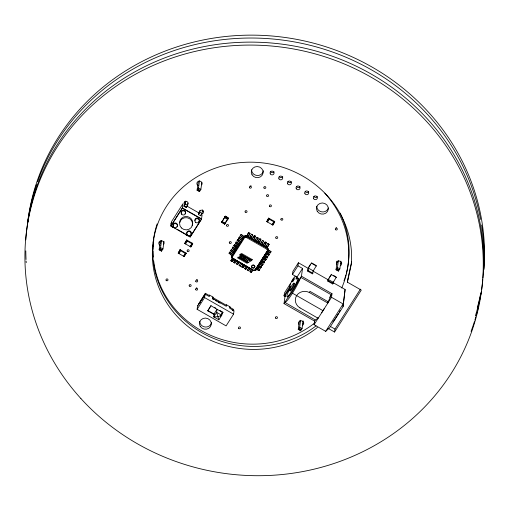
<?xml version="1.0" encoding="UTF-8"?>
<svg xmlns="http://www.w3.org/2000/svg" width="510" height="510" viewBox="0 0 510 510"><rect width="100%" height="100%" fill="white"/><g stroke="black" fill="none" stroke-linecap="round" stroke-linejoin="round"><path stroke-width="0.76" d="M317.972 317.736A17.136 2.365 -60.2 0 1 315.537 319.942L314.568 321.077L314.071 324.691L325.686 331.341L329.632 327.79L343.026 306.746L345.104 289.489L333.604 282.91M345.104 289.489L343.026 306.746M327.822 281.157L328.402 279.104L327.822 281.157L332.73 283.968L333.317 281.909M307.651 271.116L308.423 267.667L307.651 271.116L312.56 273.927L313.338 270.478M161.511 240.663L160.561 247.579L160.816 249.352L160.35 250.078L159.145 249.811L160.197 242.123L161.262 240.452M164.01 241.268L162.958 248.95L161.542 251.181L159.145 249.811L160.561 247.579L162.958 248.95L161.6 249.798L161.134 250.531L161.542 251.181M170.952 226.019L171.551 221.652L182.911 203.802L182.312 208.176L170.952 226.019L190.147 237.01L201.507 219.16L202.107 214.793M171.558 223.405L171.156 226.325L173.394 227.607M187.941 203.031L187.642 205.224L186.201 207.487L183.957 206.206L184.888 204.446L185.315 201.329M178.2 253.145L180.081 249.651L186.131 253.113L184.25 256.606L178.2 253.145L180.259 249.836L178.398 253.177L178.953 253.578L180.757 250.69L180.189 250.365M178.398 253.177L178.468 252.648L179.035 252.973M183.957 206.206L185.404 203.936L185.806 201.016M180.081 249.651L179.992 250.333L186.042 253.795M186.201 207.487L187.125 205.728M184.792 243.512L186.679 240.019L192.729 243.48L192.633 244.162L190.842 246.974L184.792 243.512L186.679 240.019M187.438 240.452L186.858 240.204L184.996 243.544L185.551 243.946L187.342 241.134M185.933 253.081L185.863 253.61L185.296 253.285L183.492 256.173L184.072 256.422L186.131 253.113M190.147 237.01L201.539 218.905L182.344 207.914L170.984 225.764L175.784 228.512M199.442 181.069L198.492 187.986L198.747 189.758L198.282 190.485L197.077 190.217L198.129 182.529L199.193 180.859M190.842 246.974L190.938 246.292M191.881 243.729L190.09 246.547L190.663 246.795L192.729 243.48M191.97 243.047L192.455 243.978M201.839 182.44L200.889 189.363L199.474 191.588L197.077 190.217L198.492 187.986L200.889 189.363L199.531 190.204L199.066 190.938L199.474 191.588M202.54 209.808L202.043 213.46L200.596 215.73L198.358 214.449L199.499 211.127M198.358 214.449L199.799 212.179L200.003 210.719M200.596 215.73L201.526 213.964M212.708 297.496L226.319 305.28L226.536 304.827L229.978 306.797L229.768 308.301L234.033 310.743L233.561 314.166L226.096 325.89L197.115 309.309L197.587 305.885L205.052 294.155L209.329 296.603L209.534 295.099L212.931 297.037L212.523 298.86L213.881 299.644M197.115 309.309L204.58 297.579L205.052 294.155M203.528 297.279L205.192 294.665L205.377 293.295L209.317 295.551L209.534 295.099M214.391 314.651L207.761 310.858L211.038 305.433M221.678 222.43L225.35 216.125L228.372 217.853L228.282 218.535L224.7 224.164L221.678 222.43L225.35 216.125M222.22 221.047L221.799 222.181L224.821 223.909L225.159 223.38L222.13 221.652L225.159 223.38M212.523 298.86L212.931 297.037M224.904 216.826L225.229 216.374L225.152 216.903L228.18 218.637C227.517 220.824 221.015 214.257 227.842 219.166M224.7 224.164L224.795 223.476M224.821 223.909L224.897 223.38M227.919 218.631L225.624 222.175M231.1 254.643C234.581 258.691 225.535 249.798 230.781 254.311M229.71 252.08L232.738 254.624L231.648 253.215L229.71 252.08L228.939 253.4M222.181 312.165L221.754 315.263L218.86 319.808L213.735 316.869L214.155 313.777L217.05 309.232L216.629 312.324L218.86 319.808M232.86 252.705L233.593 253.272L230.565 250.729L232.503 251.87L232.796 252.654M231.317 249.549L234.345 252.093L233.255 250.684L231.317 249.549L230.545 250.869M220.498 316.417L222.972 312.26L221.761 314.16M234.472 250.174L235.206 250.741L232.177 248.204L234.115 249.339L234.351 250.078M233.223 259.839L232.197 261.445C229.481 261.968 232.292 257.767 232.165 259.08M264.722 246.183L267.45 247.752L268.26 249.728L255.363 270.102L253.738 270.466L231.967 258.009L231.553 256.479L232.114 255.695M232.93 247.018L235.958 249.562L234.868 248.153L232.93 247.018L232.158 248.338M231.967 258.009L231.572 256.339M236.015 247.599L236.812 248.217L233.784 245.673L235.888 246.98M232.197 261.445L233.229 259.717M232.694 258.423L232.286 259.067M234.543 244.488L237.564 247.031L236.474 245.622L234.543 244.488L233.771 245.807M226.536 304.827L226.332 306.331L212.721 298.548M237.628 245.068L238.425 245.686L235.397 243.142L237.43 244.366M233.274 259.8L233.268 260.157L233.586 259.641M233.44 259.813L233.293 259.622M236.149 241.957L239.177 244.5L238.087 243.098L236.149 241.957L235.378 243.276M233.982 259.016L233.554 259.794M233.644 262.274L234.919 263.007L233.644 262.274C236.869 256.498 233.669 263.587 234.721 260.616M239.107 241.918C242.32 246.164 234.938 237.889 238.151 241.268M237.762 239.432L240.784 241.969L239.694 240.567L237.762 239.432L236.991 240.752M240.65 239.305L241.644 240.624L238.616 238.081L239.757 238.737M235.996 261.356L235.983 261.713L236.704 260.572L234.919 263.007M239.368 236.901L242.397 239.445L241.306 238.036L239.368 236.901L238.597 238.221M238.699 262.911L237.641 264.562L236.366 263.836L238.151 261.401M241.938 236.532L243.251 238.094L240.229 235.556L241.37 236.206M240.981 234.37L244.009 236.914L242.919 235.505L240.981 234.37L240.21 235.69M237.641 264.562L238.674 262.835M238.718 262.911L238.705 263.268L239.031 262.752M239.407 262.267L238.98 262.822M239.088 265.391L240.363 266.118L239.088 265.391L240.873 262.962L240.089 263.823M243.079 267.673L244.87 265.245L243.079 267.673L241.81 266.947L243.149 265.213M267.45 247.752L267.827 248.332L246.056 235.875L246.279 235.633L244.653 235.996L231.553 256.479M246.802 236.155L247.656 234.453L247.286 235.384M243.576 264.652L243.168 265.296M248.077 236.882L248.472 236.264M247.72 234.339C247.911 231.31 251.653 233.452 248.995 235.065M244.532 268.502L245.801 269.235L244.532 268.502L246.317 266.073L245.527 266.934M251.462 234.186L252.711 235.053L251.462 234.186L249.505 237.851L249.919 237.093M247.567 266.94L247.159 267.584M249.619 268.961L250.308 268.362L248.523 270.791L247.248 270.064L248.593 268.324M252.246 239.266L253.1 237.571L252.73 238.495M248.523 270.791L249.556 269.063M249.02 267.769L248.606 268.413M253.521 240L253.916 239.375M254.184 235.748C250.161 240.809 257.85 231.4 254.433 238.183M249.97 271.62L251.245 272.346L249.97 271.62L251.226 269.611L251.213 269.981M256.9 237.303L258.156 238.17L256.9 237.303L254.949 240.962L255.363 240.204M252.482 270.708L252.52 270.345L251.264 272.212M253.011 270.051L252.603 270.695M253.738 270.466L255.191 270.007L268.075 249.766L267.724 248.491L245.96 236.034L244.602 236.34L231.725 256.575L232.069 257.856L253.591 270.447L255.191 270.007M257.69 242.384L258.13 241.683M255.363 270.102L255.331 268.98M259.622 238.858C255.606 243.92 263.294 234.511 259.877 241.294M259.813 241.287L259.437 242.46M256.817 269.414L256.683 269.764L255.79 269.433L256.912 270L257.231 269.605L259.003 270.606L259.775 269.286L257.83 268.203L257.486 268.579L256.562 268.113L259.756 269.427M258.43 266.883L258.34 267.234L257.397 266.902L258.525 267.469L258.844 267.074L260.61 268.075L261.388 266.755L259.443 265.672L259.093 266.048L258.168 265.582L261.369 266.896M259.029 264.237L262.223 265.551L262.994 264.231L261.05 263.141L260.655 263.517L259.781 263.052L262.975 264.365M262.344 240.414L263.6 241.281L262.344 240.414L260.387 244.08L260.801 243.321M259.003 270.606L259.775 269.286M260.036 264.352L259.698 264.62M263.128 245.501L263.574 244.794M266.781 221.614L268.668 218.114L274.718 221.582L274.622 222.264L272.831 225.076L266.781 221.614L268.668 218.114M260.61 268.075L261.388 266.755M261.649 261.821C258.94 262.822 263.179 261.388 263.836 263.02L264.607 261.7L262.663 260.616L262.267 260.992L261.394 260.521L264.588 261.834M267.54 222.048L269.337 219.16L268.77 218.835L268.846 218.299L269.42 218.548M264.046 243.684C266.826 239.598 266.08 243.844 264.881 245.578M262.223 265.551L262.994 264.231M263.262 259.29L263.122 259.641L262.229 259.316L263.351 259.877L263.676 259.488L265.442 260.489L266.214 259.169L264.276 258.085L263.88 258.462L263.001 257.996L266.195 259.303M263.836 263.02L264.607 261.7M264.868 256.766L264.779 257.116L263.842 256.785L264.964 257.352L265.283 256.957L267.055 257.958L267.827 256.638L265.882 255.555L265.531 255.931L264.613 255.465L267.807 256.779M267.125 247.783L269.057 244.258L267.788 243.531L265.831 247.191L266.245 246.432M265.442 260.489L266.214 259.169M267.788 243.531L269.038 244.398M266.481 254.235C263.753 255.23 268.024 253.801 268.662 255.427L269.433 254.107L267.495 253.024L267.144 253.4L266.22 252.934L269.414 254.248M267.055 257.958L267.827 256.638M268.26 249.728L267.846 248.198L248.121 236.908M272.085 224.566L273.876 221.754L274.444 222.079L273.959 221.149M268.662 255.427L269.433 254.107M272.831 225.076L272.926 224.394M270.274 252.903L271.046 251.583L269.337 250.601L267.814 250.544L268.936 251.105L269.261 250.716L271.027 251.717L270.274 252.903L268.502 251.895L268.183 252.291L267.061 251.723L267.999 252.055L268.113 251.666M285.249 296.488L284.083 295.819L284.472 292.982L291.962 281.208M314.568 321.077L284.025 303.603L285.122 295.59L289.776 288.277M296.361 276.707L296.029 279.161L296.527 278.607A10.812 1.492 -60.2 0 1 296.68 282.145L296.08 283.445A10.812 1.492 -60.2 0 1 288.01 296.119A10.812 1.492 -60.2 0 1 289.412 289.616L290.362 283.732M296.763 278.925L297.018 277.083L292.466 274.482L292.887 271.416L298.395 262.758L308.04 268.279M292.466 274.482L297.974 265.825L298.395 262.758M294.429 287.257L301.461 276.216L302.526 268.426L297.974 265.825M300.613 320.267L299.67 327.19L299.918 328.956L299.459 329.689L298.248 329.415L299.3 321.733L300.014 320.618M303.118 320.873L302.067 328.561L300.645 330.792L298.248 329.415L299.67 327.19L302.067 328.561L300.702 329.409L300.243 330.136L300.645 330.792M316.41 265.64L313.274 270.874L308.365 268.062L311.502 262.828L315.798 265.289M336.39 277.07L333.253 282.304L328.344 279.493L331.481 274.265M332.73 283.968L332.928 282.521M314.071 324.691L331.506 297.304L331.997 293.69L301.461 276.216M338.398 260.591L337.448 267.508L337.703 269.28L337.237 270.007L336.026 269.739L337.078 262.051L337.792 260.935M340.897 261.197L339.845 268.885L338.423 271.11L336.026 269.739L337.448 267.508L339.845 268.885L338.487 269.726L338.022 270.459L338.423 271.11M327.949 328.249L334.566 332.036L334.974 329.071L360.398 289.138M347.367 282.151L347.775 279.187L347.431 282.189L361.258 290.101L334.566 332.036M309.666 292.67L309.857 291.28L328.026 301.678L327.834 303.067L309.666 292.67A9.518 8.912 8.2 0 0 296.641 295.596A9.518 8.912 8.2 0 0 299.988 307.881M347.839 279.225L351.639 261.624M347.431 282.189L351.396 263.823A99.75 93.496 7.8 0 0 232.84 163.627A99.75 93.496 7.8 0 0 162.492 295.475A99.75 93.496 7.8 0 0 317.462 327.426M250.072 236.806L250.448 235.779M292.555 281.233C291.937 283.56 295.507 277.606 294.015 278.728M255.484 239.987L255.886 238.897M256.76 240.714L257.161 239.623M260.929 243.098L261.33 242.008M265.066 241.976L263.517 244.991M242.416 258.78L242.441 258.717A0.637 0.599 7.8 0 0 242.428 259.207L245.412 261.056L247.324 258.054L246.234 257.429L244.488 260.17L246.049 257.327L245.125 256.798L243.366 259.526L244.953 256.696L244.054 256.186L242.448 258.704M251.283 237.666L252.73 234.919M256.721 240.784L258.175 238.03M258.557 240.65L258.175 241.612M262.401 243.098L262.605 242.734M262.166 243.895L263.619 241.147M264.001 243.761L263.613 244.723M267.61 247.012L269.057 244.258M247.586 234.46L248.74 232.63M248.861 235.186L250.015 233.357M248.523 236.181L248.944 235.148L248.466 236.379M253.999 239.349L254.369 238.297L253.91 239.49M256.81 240.739L256.218 241.689L256.683 240.854M258.544 240.561L258.079 241.88M262.248 243.856L261.662 244.806L262.127 243.965M266.328 246.406L266.775 245.125M251.717 236.506L250.78 238.578L251.239 237.737M254.407 238.227L255.453 236.474M308.811 267.061L310.348 264.645M329.173 277.893L331.098 274.871M185.066 243.015L186.858 240.204M198.32 304.394L205.377 293.295M199.378 303.801L200.621 301.844M201.45 300.543L202.699 298.586M232.534 255.038L236.71 248.472M237.545 247.159L238.38 245.845M239.222 244.532L240.057 243.219M232.56 258.411L232.216 257.136L244.666 237.571L244.602 236.34M230.922 260.718L232.318 258.908M236.366 263.836L237.756 262.025M207.761 310.858L210.987 305.783L222.921 312.617M266.979 221.646L268.77 218.835M240.363 266.118L241.389 264.39M241.81 266.947L243.2 265.136M246.591 261.942L248.599 258.787L247.528 258.168L245.514 261.33L238.1 257.085L237.596 257.875L247.006 263.256L247.93 262.714L246.591 261.942L247.93 262.714M260.897 239.585L258.94 243.251L259.354 242.492M246.853 261.879L248.759 258.882L249.709 259.418L248.701 260.999L250.078 260.227L249.677 259.998L249.957 259.558L251.653 260.527L248.115 262.605L246.853 261.879L248.115 262.605M273.443 223.233L274.514 221.544M274.718 221.582L272.652 224.891L272.729 224.362L272.161 224.037M245.82 269.095L246.834 267.508M245.801 269.235L247.191 267.425M247.248 270.064L248.638 268.254M266.335 242.703L264.384 246.362L264.798 245.603M251.245 272.346L252.635 270.536M229.978 306.797L229.755 307.249L233.676 309.493L233.491 310.864L232.184 310.112M254.943 270.141L268.075 249.766M293.97 278.058L295.175 276.165M285.447 296.603L284.083 295.819L289.973 286.575L290.623 286.952M284.095 295.825L284.478 295.22L285.122 295.59M297.018 277.083L302.526 268.426M289.603 289.253L290.26 289.629M284.025 303.603L288.953 295.857M329.6 297.457L331.997 293.69M325.686 331.341L343.122 303.954L331.506 297.304M241.357 264.55L242.148 263.689L241.459 264.295M250.971 270.051L251.755 269.191L251.245 269.969M293.505 279.454L293.773 279.053M267.399 250.576L267.049 249.301L267.724 248.491M253.591 270.447L232.069 257.856M246.075 235.741L244.437 236.238L246.056 235.875M244.666 237.571L246.018 237.265L267.049 249.301M268.349 251.679L270.294 252.762M266.858 254.254L268.681 255.293M265.245 256.785L267.074 257.824M263.638 259.316L265.461 260.355M268.572 218.803L274.622 222.264M198.747 189.758L199.531 190.204M337.703 269.28L338.487 269.726M198.282 190.485L199.066 190.938M337.237 270.007L338.022 270.459M333.323 275.317L335.778 276.72M311.444 263.224L316.353 266.035M331.423 274.66L336.339 277.465M225.834 216.718L228.25 218.108M225.254 216.807L228.282 218.535M248.721 232.77L249.996 233.497M254.165 235.881L255.433 236.608M259.603 238.999L260.878 239.725M265.047 242.11L266.322 242.837M312.949 271.084L328.019 279.709M328.204 280.551L333.119 283.356M308.034 270.51L312.942 273.315M248.325 236.806L255.159 240.714M256.524 241.498L263.358 245.406M185.404 203.936L187.642 205.224M199.799 212.179L202.043 213.46M187.023 206.161L199.365 213.218M184.014 205.823L186.252 207.105M182.312 208.176L201.507 219.16M262.14 261.904L263.855 262.88M296.393 282.769L297.049 283.146M260.527 264.435L262.242 265.41M258.921 266.959L260.629 267.941M257.308 269.49L259.023 270.472M315.282 319.948L285.001 302.462A17.136 2.365 -60.2 0 0 292.453 293.199L322.989 310.673M177.155 229.296L190.179 236.748M185.551 234.562L187.795 235.843M230.941 260.584L232.216 261.311M236.385 263.695L237.66 264.422M241.829 266.813L243.098 267.54M287.761 296.329L288.418 296.705M186.583 240.701L192.633 244.162M299.982 307.887L318.151 318.285M190.173 245.935L190.74 246.26M330.346 326.425L334.974 329.071M160.816 249.352L161.6 249.798M299.918 328.956L300.702 329.409M160.35 250.078L161.134 250.531M299.459 329.689L300.243 330.136M204.848 294.474L205.192 294.665M215.245 300.422L216.603 301.2M217.968 301.977L220.008 303.144M204.58 297.579L233.561 314.166M214.353 307.326L215.679 308.085M219.657 310.36L222.309 311.878M207.806 310.501L214.436 314.294M197.791 305.566L198.129 305.764M231.725 256.575L232.216 257.136M245.96 236.034L246.018 237.265M481.395 291.414A229.43 215.041 7.8 0 1 480.892 294.557M480.624 296.125A229.43 215.041 7.8 0 1 480.05 299.262M479.744 300.823A229.43 215.041 7.8 0 1 479.088 303.947M478.208 307.836A229.43 215.041 7.8 0 1 477.443 310.934M477.041 312.477A229.43 215.041 7.8 0 1 476.212 315.556M475.773 317.086A229.43 215.041 7.8 0 1 474.867 320.133M474.402 321.651A229.43 215.041 7.8 0 1 471.074 331.366M25.793 239.923A229.43 215.041 7.8 0 1 270.823 42.961A229.43 215.041 7.8 0 1 482.964 278.071M482.83 279.639A229.43 215.041 7.8 0 1 481.625 289.846M316.022 325.909A99.75 93.496 7.8 0 1 206.977 335.401A99.75 93.496 7.8 0 1 152.987 244.806M153.115 243.244A99.75 93.496 7.8 0 1 157.105 223.909M195.018 220.62A2.231 2.091 7.8 0 1 197.778 218.127A2.231 2.091 7.8 0 1 198.741 221.652M181.26 212.746A2.231 2.091 7.8 0 1 184.021 210.254A2.231 2.091 7.8 0 1 184.983 213.779M181.828 213.696A2.231 2.091 7.8 0 1 181.477 213.256M173.119 225.535A2.231 2.091 7.8 0 1 175.88 223.042A2.231 2.091 7.8 0 1 176.836 226.574M173.687 226.491A2.231 2.091 7.8 0 1 173.336 226.045M179.724 222.417A6.515 6.107 7.8 0 1 187.705 216.661A6.515 6.107 7.8 0 1 192.091 225.331M186.877 233.408A2.231 2.091 7.8 0 1 189.35 230.851A2.231 2.091 7.8 0 1 190.957 234.02M324.793 193.137A97.965 91.819 7.8 0 1 341.725 287.984M314.804 322.906A97.965 91.819 7.8 0 1 158.903 281.953M158.623 281.227A97.965 91.819 7.8 0 1 153.689 260.922M153.319 257.085A97.965 91.819 7.8 0 1 153.076 250.92M153.083 249.384A97.965 91.819 7.8 0 1 153.81 239.407M328.414 207.959A5.948 5.578 7.8 0 1 321.855 211.88A5.948 5.578 7.8 0 1 316.755 206.206M336.606 227.817A1.007 0.943 7.8 0 1 336.103 227.677M263.396 170.799A5.948 5.578 7.8 0 1 257.065 175.485A5.948 5.578 7.8 0 1 251.57 169.766M211.586 322.345A5.948 5.578 7.8 0 1 205.256 327.031A5.948 5.578 7.8 0 1 199.761 321.313M300.071 186.666A2.014 1.887 7.8 0 1 296.584 186.577M317.392 196.579A2.014 1.887 7.8 0 1 313.905 196.49M291.414 181.713A2.014 1.887 7.8 0 1 287.927 181.617M171.181 224.744A2.014 1.887 7.8 0 1 171.201 222.851M199.716 212.951A2.014 1.887 7.8 0 1 200.481 210.388A2.014 1.887 7.8 0 1 203.222 211.153A2.014 1.887 7.8 0 1 202.457 213.715M343.804 221.754A97.965 91.819 7.8 0 1 346.29 273.411M345.888 274.896A97.965 91.819 7.8 0 1 345.002 277.848M344.766 278.575A97.965 91.819 7.8 0 1 344.014 280.761M153.402 246.419A97.965 91.819 7.8 0 1 153.446 244.883M340.151 213.116A97.965 91.819 7.8 0 1 343.536 221.028M251.175 185.876A1.007 0.943 7.8 0 1 250.168 185.85M197.498 279.703A1.007 0.943 7.8 0 1 196.49 279.678M196.911 287.984A1.007 0.943 7.8 0 1 196.407 287.844M160.344 243.13A2.62 2.454 7.8 0 1 159.4 242.205M303.673 322.314A2.62 2.454 7.8 0 1 302.71 323.187M341.643 262.567A2.62 2.454 7.8 0 1 340.68 263.44M337.116 262.446A2.62 2.454 7.8 0 1 336.778 261.209M274.093 171.8A2.014 1.887 7.8 0 1 270.606 171.711M282.75 176.753A2.014 1.887 7.8 0 1 279.263 176.664M308.735 191.626A2.014 1.887 7.8 0 1 305.248 191.53M203.503 210.853A2.014 1.887 7.8 0 1 202.757 211.522M185.328 202.648A2.014 1.887 7.8 0 1 184.601 201.934M198.154 185.659A2.62 2.454 7.8 0 1 197.236 182.28A2.62 2.454 7.8 0 1 200.812 181.477A2.62 2.454 7.8 0 1 201.73 184.856M251.71 239.222A1.007 0.943 7.8 0 1 252.074 239.579M160.044 245.316A2.62 2.454 7.8 0 1 159.126 241.938A2.62 2.454 7.8 0 1 162.709 241.134A2.62 2.454 7.8 0 1 163.627 244.513M298.847 324.385A2.62 2.454 7.8 0 1 299.842 321.051A2.62 2.454 7.8 0 1 303.405 322.046A2.62 2.454 7.8 0 1 302.411 325.374M336.817 264.639A2.62 2.454 7.8 0 1 337.811 261.305A2.62 2.454 7.8 0 1 341.375 262.299A2.62 2.454 7.8 0 1 340.38 265.627M185.028 204.841A2.014 1.887 7.8 0 1 184.32 202.24A2.014 1.887 7.8 0 1 187.081 201.622A2.014 1.887 7.8 0 1 187.788 204.223M298.114 278.237A10.812 1.492 -60.2 0 1 297.336 282.514L296.737 283.821A10.812 1.492 -60.2 0 1 290.662 294.117A10.812 1.492 -60.2 0 1 287.544 296.374M294.155 283.624A4.456 0.612 -60.2 0 1 292.785 287.793A4.456 0.612 -60.2 0 1 290.266 290.266M340.227 310.271A12.374 1.708 -60.2 0 1 339.341 311.941M338.391 313.631A12.374 1.708 -60.2 0 1 332.82 321.944M327.643 302.628A17.136 2.365 -60.2 0 0 331.105 295.296L331.283 294.812L300.747 277.338L300.562 277.822A17.136 2.365 -60.2 0 1 292.453 293.199M324.366 308.442A17.136 2.365 -60.2 0 1 321.631 312.77M480.93 293.001A229.43 215.041 7.8 0 1 480.643 294.563M480.344 296.119A229.43 215.041 7.8 0 1 475.358 316.009M26.227 262.682A229.43 215.041 7.8 0 1 26.131 261.101M26.048 259.52A229.43 215.041 7.8 0 1 25.806 250.863M27.546 223.131A229.43 215.041 7.8 0 1 36.541 184.633M37.593 181.624A229.43 215.041 7.8 0 1 271.766 38.913A229.43 215.041 7.8 0 1 480.63 219.447M481.593 224.974A229.43 215.041 7.8 0 1 483.831 268.49M480.739 293.224A229.43 215.041 7.8 0 1 477.296 307.81M27.642 222.609A229.43 215.041 7.8 0 1 276.394 36.42A229.43 215.041 7.8 0 1 483.964 269.567M291.771 281.195C293.205 281.348 295.449 273.832 291.771 281.195M240.363 255.147L238.954 257.359L239.891 257.894L241.804 254.892L240.535 254.171L239.604 254.713L240.363 255.147M240.561 257.199L240.057 257.99L241.938 259.067L243.85 256.065L241.969 254.987L241.466 255.778L242.499 256.371L242.295 256.689L241.262 256.096L240.758 256.887L241.791 257.48L241.593 257.792L240.561 257.199M216.629 312.324L213.735 316.869L217.872 316.729L221.754 315.263L216.629 312.324M252.252 259.584L251.749 260.374L240.72 254.063L241.651 253.515L252.252 259.584M80.911 398.559A229.43 215.041 7.8 0 0 470.673 334.331A229.43 215.041 7.8 0 0 210.694 48.297A229.43 215.041 7.8 0 0 80.911 398.559M181.738 214.34A2.231 2.091 7.8 0 0 185.481 213.499A2.231 2.091 7.8 0 0 182.778 210.866A2.231 2.091 7.8 0 0 181.738 214.34M195.496 222.213A2.231 2.091 7.8 0 0 199.238 221.372A2.231 2.091 7.8 0 0 196.535 218.739A2.231 2.091 7.8 0 0 195.496 222.213M173.598 227.128A2.231 2.091 7.8 0 0 177.34 226.293A2.231 2.091 7.8 0 0 174.637 223.654A2.231 2.091 7.8 0 0 173.598 227.128M187.355 235.002A2.231 2.091 7.8 0 0 191.097 234.166A2.231 2.091 7.8 0 0 188.394 231.527A2.231 2.091 7.8 0 0 187.355 235.002M181.42 227.944A6.515 6.107 7.8 0 0 192.334 225.496A6.515 6.107 7.8 0 0 184.454 217.802A6.515 6.107 7.8 0 0 181.42 227.944M187.272 251.105A1.007 0.943 7.8 0 0 189.019 251.149A1.007 0.943 7.8 0 0 188.158 249.709A1.007 0.943 7.8 0 0 187.272 251.105M249.505 187.686A1.007 0.943 7.8 0 0 251.245 187.731A1.007 0.943 7.8 0 0 250.391 186.29A1.007 0.943 7.8 0 0 249.505 187.686M280.959 219.74A1.007 0.943 7.8 0 0 282.706 219.791A1.007 0.943 7.8 0 0 281.845 218.35A1.007 0.943 7.8 0 0 280.959 219.74M226.618 225.834A1.007 0.943 7.8 0 0 228.359 225.879A1.007 0.943 7.8 0 0 227.505 224.438A1.007 0.943 7.8 0 0 226.618 225.834M252.036 174.771A5.948 5.578 7.8 0 0 262.325 175.045A5.948 5.578 7.8 0 0 257.276 166.534A5.948 5.578 7.8 0 0 252.036 174.771M317.214 211.21A5.948 5.578 7.8 0 0 327.509 211.484A5.948 5.578 7.8 0 0 322.46 202.974A5.948 5.578 7.8 0 0 317.214 211.21M335.44 229.513A1.007 0.943 7.8 0 0 337.186 229.564A1.007 0.943 7.8 0 0 336.326 228.123A1.007 0.943 7.8 0 0 335.44 229.513M275.585 318.074A1.007 0.943 7.8 0 0 277.325 318.119A1.007 0.943 7.8 0 0 276.471 316.678A1.007 0.943 7.8 0 0 275.585 318.074M245.176 212.02A1.007 0.943 7.8 0 0 246.916 212.064A1.007 0.943 7.8 0 0 246.062 210.624A1.007 0.943 7.8 0 0 245.176 212.02M200.226 326.317A5.948 5.578 7.8 0 0 210.515 326.591A5.948 5.578 7.8 0 0 205.466 318.081A5.948 5.578 7.8 0 0 200.226 326.317M269.529 206.282A1.007 0.943 7.8 0 0 271.269 206.327A1.007 0.943 7.8 0 0 270.415 204.886A1.007 0.943 7.8 0 0 269.529 206.282M238.623 328.274A1.007 0.943 7.8 0 0 240.363 328.319A1.007 0.943 7.8 0 0 239.509 326.878A1.007 0.943 7.8 0 0 238.623 328.274M296.284 188.77A2.014 1.887 7.8 0 0 299.772 188.859A2.014 1.887 7.8 0 0 298.063 185.978A2.014 1.887 7.8 0 0 296.284 188.77M287.627 183.81A2.014 1.887 7.8 0 0 291.114 183.906A2.014 1.887 7.8 0 0 289.399 181.024A2.014 1.887 7.8 0 0 287.627 183.81M313.605 198.677A2.014 1.887 7.8 0 0 317.092 198.772A2.014 1.887 7.8 0 0 315.384 195.891A2.014 1.887 7.8 0 0 313.605 198.677M304.948 193.723A2.014 1.887 7.8 0 0 308.429 193.813A2.014 1.887 7.8 0 0 306.72 190.931A2.014 1.887 7.8 0 0 304.948 193.723M266.743 196.038A1.007 0.943 7.8 0 0 268.49 196.082A1.007 0.943 7.8 0 0 267.629 194.641A1.007 0.943 7.8 0 0 266.743 196.038M195.744 289.68A1.007 0.943 7.8 0 0 197.485 289.725A1.007 0.943 7.8 0 0 196.63 288.284A1.007 0.943 7.8 0 0 195.744 289.68M189.267 285.97A1.007 0.943 7.8 0 0 191.008 286.021A1.007 0.943 7.8 0 0 190.153 284.58A1.007 0.943 7.8 0 0 189.267 285.97M229.411 243.002A1.007 0.943 7.8 0 0 231.151 243.047A1.007 0.943 7.8 0 0 230.297 241.606A1.007 0.943 7.8 0 0 229.411 243.002M195.827 281.514A1.007 0.943 7.8 0 0 197.568 281.558A1.007 0.943 7.8 0 0 196.713 280.117A1.007 0.943 7.8 0 0 195.827 281.514M275.846 238.004A1.007 0.943 7.8 0 0 277.593 238.055A1.007 0.943 7.8 0 0 276.732 236.614A1.007 0.943 7.8 0 0 275.846 238.004M263.976 187.967A1.007 0.943 7.8 0 0 265.716 188.011A1.007 0.943 7.8 0 0 264.862 186.571A1.007 0.943 7.8 0 0 263.976 187.967M166.132 280.302A1.007 0.943 7.8 0 0 167.873 280.347A1.007 0.943 7.8 0 0 167.019 278.906A1.007 0.943 7.8 0 0 166.132 280.302M270.306 173.897A2.014 1.887 7.8 0 0 273.793 173.993A2.014 1.887 7.8 0 0 272.079 171.111A2.014 1.887 7.8 0 0 270.306 173.897M278.964 178.857A2.014 1.887 7.8 0 0 282.451 178.946A2.014 1.887 7.8 0 0 280.742 176.065A2.014 1.887 7.8 0 0 278.964 178.857M252.131 267.61A1.581 1.485 7.8 0 0 254.783 267.017A1.581 1.485 7.8 0 0 252.864 265.143A1.581 1.485 7.8 0 0 252.131 267.61M252.138 267.54A1.581 1.485 7.8 0 0 254.79 266.947A1.581 1.485 7.8 0 0 252.877 265.079A1.581 1.485 7.8 0 0 252.138 267.54M290.961 289.259A4.456 0.612 -60.2 0 0 293.996 283.018A4.456 0.612 -60.2 0 0 290.298 288.284A4.456 0.612 -60.2 0 0 290.961 289.259"/></g></svg>
